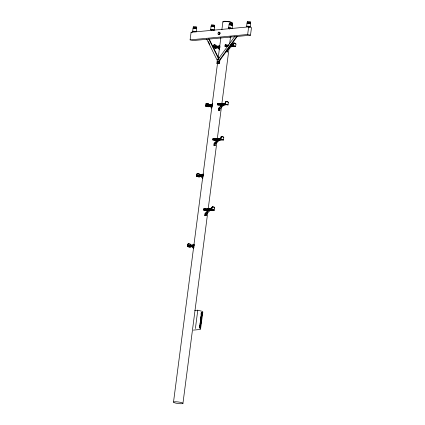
<?xml version="1.0" encoding="UTF-8"?>
<svg xmlns="http://www.w3.org/2000/svg" width="425" height="425" viewBox="0 0 425 425"><rect width="100%" height="100%" fill="white"/><g stroke="black" fill="none" stroke-linecap="round" stroke-linejoin="round"><path stroke-width="0.64" d="M190.102 39.876L191.091 32.268L248.652 26.876L251.483 27.593L250.495 35.201L192.929 40.593L190.102 39.876L247.663 34.483L250.495 35.201M192.653 31.323L193.067 28.103M196.6 28.629L196.18 31.843A1.796 0.298 7.4 0 0 196.058 31.678L194.645 31.317A1.796 0.298 7.4 0 0 192.775 31.492L193.338 31.684M210.641 29.638L211.055 26.419M214.168 30.159L214.588 26.94M187.372 246.58L190.235 247.18L187.372 246.58L187.675 244.237L188.227 243.775L190.14 244.136L190.538 244.843L190.177 244.874M196.493 176.375L199.352 176.975L196.493 176.375L196.796 174.032L197.343 173.57L199.261 173.931L199.654 174.633M205.61 106.17L208.468 106.771L205.61 106.17L205.913 103.828L206.46 103.365L208.377 103.727L208.776 104.428L208.415 104.465M213.207 47.664L216.07 48.264L213.207 47.664L213.509 45.326L214.057 44.859L215.974 45.22L216.373 45.927L216.012 45.958M187.733 246.542L188.036 244.205L188.583 243.738M196.849 176.338L197.152 174L197.705 173.533M205.971 106.133L206.274 103.796L206.821 103.328M213.568 47.632L213.871 45.289L214.418 44.827M203.224 176.285L199.272 176.651L198.682 176.502L198.794 175.626M212.346 106.075L208.388 106.447L207.798 106.298L207.915 105.421M208.388 106.447L208.601 105.745M191.117 245.698L191.043 246.282L189.954 246.006L190.937 245.91L193.603 248.513M200.233 175.488L200.159 176.077L199.075 175.801M216.952 46.782L216.877 47.366L215.788 47.09L216.771 47L219.438 49.597M237.288 36.375L219.863 60.318L219.486 63.245L217.324 63.447L216.856 63.33L217.239 60.403L206.614 38.967M219.757 45.332L219.566 46.792L220.044 46.792M173.517 402.055L217.526 63.229M218.291 57.306L220.857 37.57M221.882 29.676L222.907 21.781M216.856 63.33L219.013 63.128L219.396 60.201L236.852 36.199M205.79 210.136L205.376 210.46L203.713 210.141L203.904 208.68L205.939 208.962L205.902 209.259L205.02 209.238L205.068 209.998L205.79 210.136L212.25 209.53L205.068 209.998M214.907 139.931L214.492 140.255L212.829 139.937L213.021 138.476L215.055 138.757L215.018 139.055L214.142 139.033L214.189 139.793L214.907 139.931L221.367 139.326L214.189 139.793M226.392 101.495L225.484 101.995L225.181 104.332L228.039 104.938L228.347 102.595L227.949 101.888L226.392 101.495L225.845 101.963L225.542 104.3L219.465 104.826L219.05 105.156L217.393 104.837L217.579 103.371L219.619 103.657L219.576 103.95M229.096 45.061L226.461 45.305L226.222 46.012L227.062 46.325L226.653 46.649L224.99 46.33L225.181 44.869L227.216 45.151L225.181 44.869M203.713 210.141L204.122 208.617M212.829 139.937L213.238 138.412M217.393 104.837L217.797 103.307M224.99 46.33L225.393 44.806M219.465 104.826L218.62 104.513L218.859 103.812L225.452 103.195L218.7 103.928M228.629 27.949L229.048 24.735M212.011 209.063L211.932 209.647L210.949 209.738L206.396 213.966L206.173 215.677L204.728 215.433L204.993 213.387L208.877 209.785M205.376 210.46L205.567 208.999L205.939 208.962M213.849 145.228L214.205 145.196L214.428 143.485L218.987 139.257L221.053 139.442L220.07 139.533L215.518 143.762L215.294 145.472L213.849 145.228L214.115 143.183L217.993 139.581M225.611 104.338L224.628 104.433L220.076 108.657L219.852 110.367L218.407 110.128L218.673 108.078L222.551 104.481M204.728 215.433L205.089 215.401L205.312 213.69L209.408 209.886M218.407 110.128L218.769 110.096L218.987 108.38L223.545 104.157M205.817 215.709L206.013 214.173M207.528 211.113L206.46 210.736L206.587 209.764M217.249 139.931L217.122 140.909L216.644 140.909L215.581 140.532L215.703 139.559M219.491 110.404L219.624 109.379M221.207 105.804L220.139 105.432L220.267 104.454M233.208 45.836L232.225 45.927L227.673 50.155L227.449 51.866L226.004 51.622L227.088 51.898L227.221 50.878M206.46 210.736L206.874 210.412L213.334 209.807M215.581 140.532L215.99 140.208L223.178 139.634L220.171 139.915M220.139 105.432L222.488 104.922M207.522 209.876L207.336 210.572L206.874 210.412M221.197 104.566L221.011 105.267L220.548 105.103M182.931 403.447A4.787 0.792 7.4 0 0 176.396 401.79A4.787 0.792 7.4 0 0 175.35 403.022A4.787 0.792 7.4 0 0 182.931 403.447L207.798 211.995M208.223 208.707L216.856 142.258M217.281 138.964L221.473 106.728M221.813 104.098L229.075 48.174M229.675 43.568L230.531 36.991M232.066 25.144L232.321 23.173A4.787 0.792 7.4 0 0 227.598 21.68A4.787 0.792 7.4 0 0 222.913 21.988M232.162 28.475L232.576 25.256M211.809 207.299L211.501 209.642L214.365 210.242L214.667 207.905L214.274 207.198L212.712 206.805L211.809 207.299L212.712 206.805M220.926 137.094L220.623 139.437L223.481 140.038L223.784 137.7L223.391 136.993L221.834 136.6L220.926 137.094L221.834 136.6M233.081 43.488L232.778 45.831L235.641 46.431L235.944 44.094L235.546 43.387L233.989 42.989L233.081 43.488L233.989 42.989M211.863 209.61L212.165 207.267M221.287 137.062L220.984 139.405L223.481 140.038M233.442 43.456L233.139 45.794L235.641 46.431M200.303 327.893C198.863 328.589 199.022 325.407 200.345 326.092L200.303 327.893L201.886 314.479L201.615 314.505M201.285 314.473C200.095 310.898 204.005 313.156 201.636 314.532M199.362 327.797L199.681 326.023M201.105 314.399L201.423 312.598M199.548 327.872L201.264 314.415M200.122 324.19L201.216 315.764M199.458 327.749L199.771 327.76L201.737 312.603M199.899 327.93L200.048 326.783M200.35 324.233L200.94 319.69M201.11 318.394L201.45 315.802M200.393 325.534L201.822 314.511M202.045 314.495L202.087 312.667M200.212 327.941L202.273 312.742M246.617 26.265L247.037 23.046M247.663 34.483L248.652 26.876M250.15 26.786L250.564 23.572M193.354 330.113L200.499 329.444L202.831 311.966L202.385 311.371L197.779 310.202L194.714 310.489M218.439 32.215L217.951 33.262L218.179 34.244L218.886 34.425L219.603 34.356L220.097 33.309L219.868 32.327L218.439 32.215L219.868 32.327M218.179 34.244L218.896 34.175L219.39 33.129L219.162 32.151M197.779 310.202L195.399 328.541M217.717 59.367L218.153 58.751L218.503 58.841L218.79 59.388L218.354 60.01L217.717 59.367L218.354 60.01M218.067 59.458L218.503 58.841M208.675 38.829L218.137 58.007L219.103 57.917L234.898 36.279M217.998 59.92L218.434 59.303L218.153 58.751M217.414 61.71L217.85 61.088L218.2 61.179L218.487 61.731L218.052 62.347L217.414 61.71L218.052 62.347M217.696 62.257L218.131 61.641L217.85 61.088M216.564 140.255L215.99 140.208M229.181 46.877L230.637 45.528M227.954 48.609L231.142 45.65M227.354 49.852L229.298 48.052M217.621 141.206L219.077 139.857M219.922 47.372L215.401 47.791L216.123 47.828M212.171 104.438L206.104 105.113L212.117 104.545M203.054 174.643L196.982 175.318L203.602 174.696M194.087 246.282L189.566 246.707L190.288 246.739M230.387 36.778L231.136 36.704M194.028 27.652L195.792 27.912M193.954 28.236L194.947 28.231M211.942 26.552L212.936 26.547M213.605 26.276L212.017 25.962L212.362 26.148M195.123 31.763L193.593 31.535M229.93 24.862L230.924 24.862M231.519 25.176L231.349 24.942M247.993 22.594L249.757 22.854M247.918 23.178L248.912 23.173M229.574 28.911L229.739 29.139M193.832 27.88L193.269 27.689L195.139 27.513L196.552 27.875A1.796 0.298 7.4 0 1 195.596 28.14M211.82 26.196L211.257 26.005L213.127 25.829L214.54 26.185A1.796 0.298 7.4 0 1 213.584 26.456M229.808 24.512L229.245 24.315L231.115 24.14L232.528 24.501A1.796 0.298 7.4 0 1 231.572 24.772M247.796 22.823L247.233 22.631L249.103 22.456L250.516 22.817A1.796 0.298 7.4 0 1 249.56 23.088M195.617 27.96L196.552 27.875M213.297 26.302L214.54 26.185M231.285 24.618L232.528 24.501M249.581 22.902L250.516 22.817M195.059 28.098L193.194 28.273A1.796 0.298 7.4 0 1 195.059 28.098L196.477 28.459A1.796 0.298 7.4 0 1 196.249 28.725M213.053 26.414L211.183 26.589A1.796 0.298 7.4 0 1 213.053 26.414L214.466 26.775A1.796 0.298 7.4 0 1 214.237 27.041M229.792 24.841L232.454 25.086A1.796 0.298 7.4 0 1 232.225 25.357M247.78 23.157L250.442 23.402A1.796 0.298 7.4 0 1 250.213 23.667M195.542 28.544L196.477 28.459M214.466 26.775L213.642 26.727M231.205 25.203L232.454 25.086M249.507 23.487L250.442 23.402M192.775 31.492L194.645 31.317M211.326 30L210.763 29.803L212.633 29.628L214.046 29.989A1.796 0.298 7.4 0 1 213.823 30.26M229.314 28.316L228.751 28.119L230.621 27.944L232.034 28.305A1.796 0.298 7.4 0 1 231.811 28.571M247.302 26.626L246.739 26.435L248.609 26.26L250.022 26.621A1.796 0.298 7.4 0 1 249.066 26.887M194.815 31.79L196.058 31.678M248.779 26.738L250.022 26.621M229.973 37.241L230.69 37.172L229.983 36.996M213.509 45.326L213.871 45.289M215.974 45.22L214.057 44.859M233.633 43.026L235.546 43.387M235.944 44.094L235.19 43.419M219.768 45.932L213.701 46.607L219.714 46.043M230.414 44.938L233.049 44.689L230.504 45.034M226.297 45.427L228.703 45.199M215.719 46.522L218.301 46.277M219.64 46.628L213.626 47.191L214.312 47.515L220.129 46.973M226.222 46.012L228.623 45.783M230.43 45.618L232.937 45.565L230.297 45.815M213.722 47.366L219.656 46.814M226.344 46.187L228.321 46.001M230.292 46.022L233.527 45.719M231.381 46.298L233.962 46.054M216.729 47.77L217.929 47.658M231.126 46.421L234.133 46.139M215.99 47.945L217.967 47.759M231.248 46.516L235.2 46.144M227.088 51.898L227.449 51.866M205.913 103.828L206.274 103.796M225.484 101.995L225.845 101.963M208.377 103.727L206.46 103.365M227.949 101.888L226.031 101.527M227.986 102.632L228.347 102.595M219.619 103.657L217.579 103.371M208.765 104.964L206.237 104.996M210.704 104.778L211.995 104.662M220.224 103.891L222.812 103.647M212.038 105.134L206.024 105.698L206.715 106.022L212.532 105.474M218.62 104.513L225.335 104.072L218.748 104.688M206.125 105.873L212.054 105.315M207.798 106.298L212.325 105.873M223.778 104.8L227.014 104.497M208.526 106.33L210.333 106.16M223.529 104.927L225.335 104.757M221.011 105.267L222.328 105.14M223.646 105.017L226.945 104.709M223.391 136.993L221.473 136.632M223.428 137.732L223.784 137.7M215.055 138.757L213.021 138.476M214.301 138.917L220.894 138.295L214.142 139.033M215.018 139.055L216.314 138.933M218.248 138.752L220.835 138.508M215.767 139.071L216.144 139.033M214.062 139.618L220.777 139.172M218.429 140.181L223.04 139.751M196.796 174.032L197.152 174M199.261 173.931L197.864 173.697M198.358 175.291L200.94 175.047M202.922 175.339L196.908 175.902L197.598 176.226L202.768 175.743M197.009 176.077L202.938 175.52M198.682 176.502L203.203 176.077M200.01 176.481L201.211 176.37M214.274 207.198L212.357 206.837M214.306 207.937L214.667 207.905M205.185 209.121L211.772 208.5L205.02 209.238M205.902 209.259L207.841 209.073M209.78 208.893L211.719 208.712M206.651 209.275L207.023 209.238M204.946 209.822L211.661 209.382M209.865 209.461L214.365 210.242M211.655 210.062L213.462 209.897M209.971 210.327L213.265 210.019M187.675 244.237L188.036 244.205M190.14 244.136L188.227 243.775M193.933 244.848L187.866 245.523L193.88 244.959M189.885 245.432L192.472 245.193M193.805 245.544L187.792 246.107L188.477 246.431L194.294 245.889M187.887 246.282L193.821 245.724M190.156 246.856L192.132 246.67M231.232 24.592L231.768 24.538L230.068 24.363M248.726 26.706L249.262 26.658L247.562 26.483M212.633 103.838L212.16 103.838L211.969 105.299L212.447 105.299M203.517 174.043L203.044 174.043L202.852 175.504L203.325 175.504M194.4 244.248L193.922 244.248L193.731 245.708L194.209 245.708M202.178 312.789L201.333 312.646M201.195 314.351L201.864 314.42M200.122 326.203L199.585 326.071M199.771 327.76L200.122 327.818M226.461 45.305L227.178 45.443M225.208 46.267L227.024 46.617M217.605 104.768L219.428 105.118M213.047 139.873L214.869 140.223M203.904 208.68L205.009 208.893M203.931 210.077L205.748 210.428M219.39 33.129L220.097 33.309M218.896 34.175L219.603 34.356M191.091 32.268L192.222 32.56M226.589 49.879L227.673 50.155M219.103 57.917L219.571 58.034M218.434 59.303L218.79 59.388M219.396 60.201L219.863 60.318M218.131 61.641L218.487 61.731M219.013 63.128L219.486 63.245M224.528 104.067L228.039 104.938M208.192 105.597L209.275 105.873M218.987 108.38L220.076 108.657M218.769 110.096L219.852 110.367M214.428 143.485L215.518 143.762M214.205 145.196L215.294 145.472M197.12 175.201L197.71 175.35M205.312 213.69L206.396 213.966M205.089 215.401L206.173 215.677M249.342 23.258L249.682 23.439M248.806 27.354L249.087 27.45M211.868 29.947L211.523 29.766L213.286 30.026M220.511 105.395L221.68 105.804M215.953 140.5L217.122 140.909M206.837 210.704L208.006 211.113M218.503 47.143L219.449 48.062M217.419 46.867L219.311 48.71M210.906 105.644L212.325 107.031M210.295 105.83L211.714 107.217M209.174 105.501L211.841 108.104M201.785 175.849L202.736 176.773M200.701 175.573L203.07 177.884M200.058 175.706L202.72 178.309M192.668 246.054L194.087 247.44M191.585 245.778L193.476 247.626M231.274 28.342L229.574 28.167M218.604 58.124L209.18 39.015M208.303 41.453L209.738 44.386M223.55 21.951A4.484 0.738 7.4 0 1 227.641 21.436A4.484 0.738 7.4 0 1 231.768 22.987M193.269 27.689A1.796 0.298 7.4 0 1 195.139 27.513M193.38 26.812A1.796 0.298 7.4 0 1 195.25 26.637A1.796 0.298 7.4 0 1 196.44 27.264M210.763 29.803A1.796 0.298 7.4 0 1 212.633 29.628M211.257 26.005A1.796 0.298 7.4 0 1 213.127 25.829M211.932 25.319A1.796 0.298 7.4 0 1 211.597 24.857A1.796 0.298 7.4 0 1 214.094 25.117A1.796 0.298 7.4 0 1 214.428 25.58M229.171 24.9A1.796 0.298 7.4 0 1 231.041 24.73M228.751 28.119A1.796 0.298 7.4 0 1 230.621 27.944M229.245 24.315A1.796 0.298 7.4 0 1 231.115 24.14M229.92 23.635A1.796 0.298 7.4 0 1 229.585 23.173A1.796 0.298 7.4 0 1 232.082 23.428A1.796 0.298 7.4 0 1 232.417 23.89M247.159 23.216A1.796 0.298 7.4 0 1 249.029 23.04M246.739 26.435A1.796 0.298 7.4 0 1 248.609 26.26M247.233 22.631A1.796 0.298 7.4 0 1 249.103 22.456M247.913 21.946A1.796 0.298 7.4 0 1 247.573 21.489A1.796 0.298 7.4 0 1 250.07 21.744A1.796 0.298 7.4 0 1 250.405 22.206"/></g></svg>
